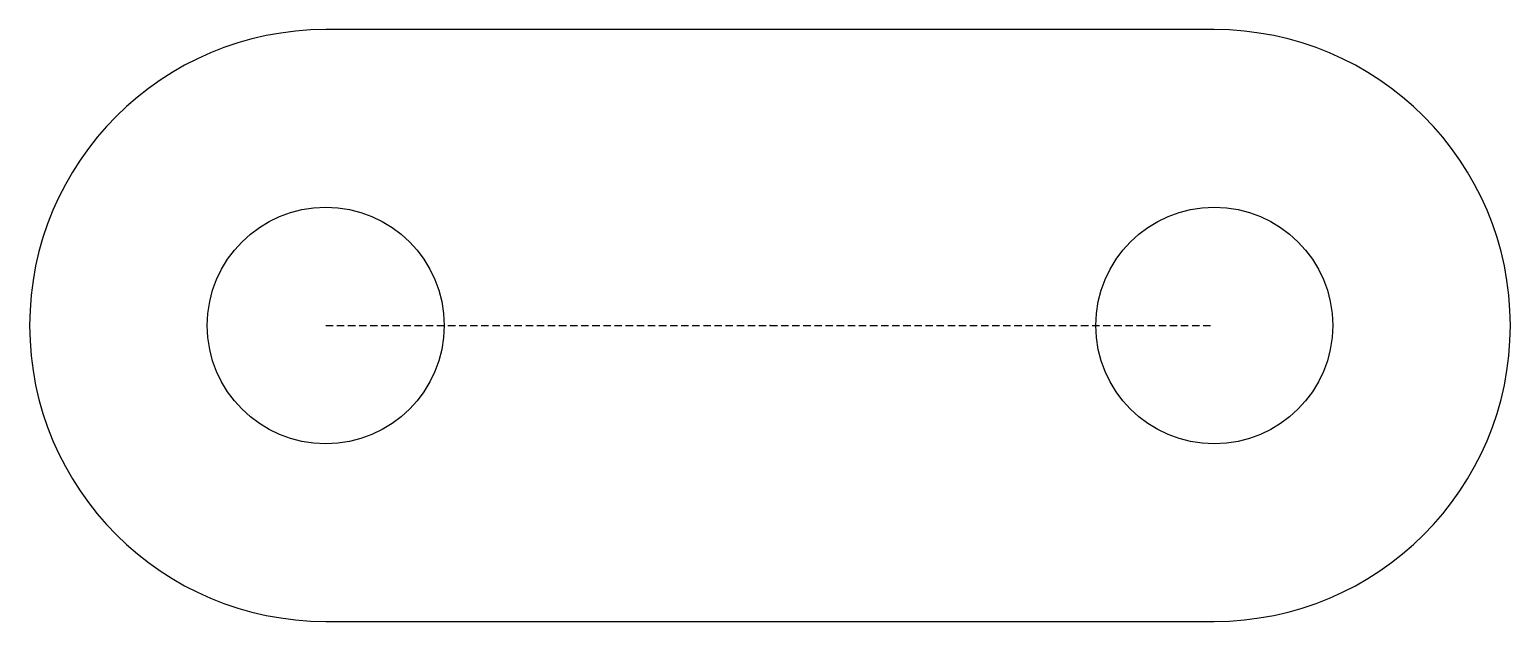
# Model space of a CAD drawing. Header units: millimetres. Extents: x -50 to 50, y -20 to 20.
import ezdxf

# ---------------------------------------------------------------- set-up
doc = ezdxf.new("R2010")
doc.units = ezdxf.units.MM
doc.linetypes.add('DASHED', pattern=[0.75, 0.5, -0.25])
doc.layers.get('0').update_dxf_attribs({"linetype": 'CONTINUOUS'})

msp = doc.modelspace()

# ---------------------------------------------------------------- linework, layer by layer
at = {"linetype": 'DASHED'}
msp.add_line((-30, 0), (30, 0), dxfattribs=at)
msp.add_lwpolyline([(-30, -20), (30, -20, 1), (30, 20), (-30, 20, 1)], format="xyb", close=True)
for centre in [(-30, 0), (30, 0)]:
    msp.add_circle(centre, 8)
msp.add_point((0, 0))

doc.saveas('drawing.dxf')
